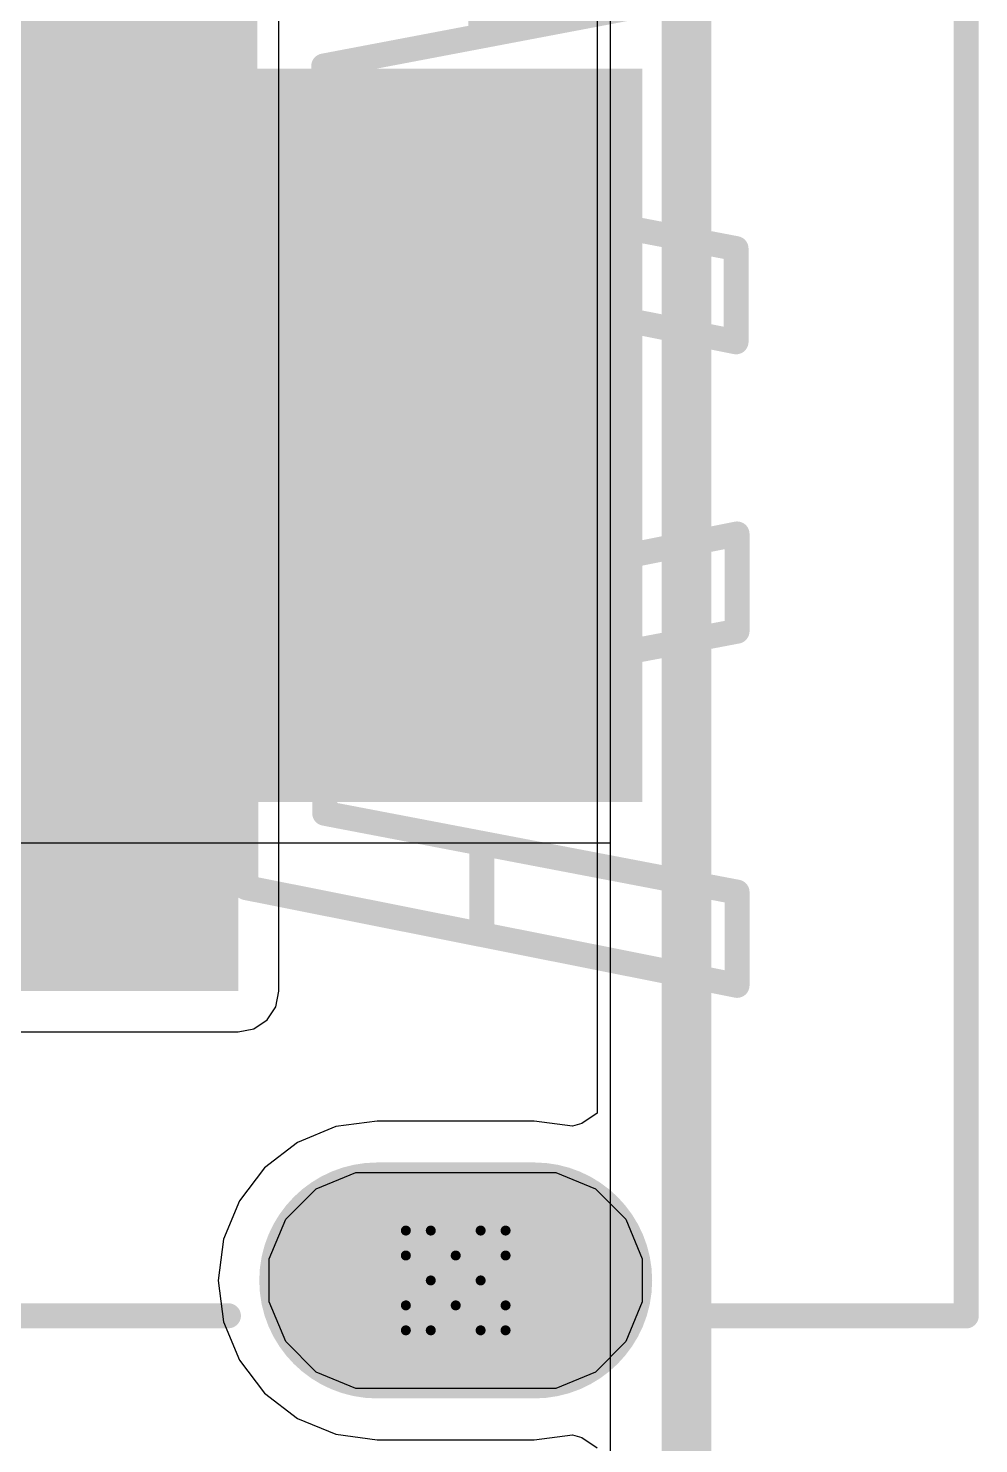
# Model space of a CAD drawing. Header units: inches. Extents: x -7 to 5163, y -3 to 5149.
# Drawn here: x 193.65 to 198.49, y 140.65 to 147.85 of the extents above; entities that cross this region are included whole.
import ezdxf

# ---------------------------------------------------------------- set-up
doc = ezdxf.new("R2010")
doc.units = ezdxf.units.IN
for name, color, linetype in [('Board Outline', 216, 'Continuous'), ('Bottom Layer', 5, 'Continuous'), ('Bottom Solder', 6, 'Continuous'), ('Drill Drawing', 1, 'Continuous'), ('GND', 76, 'Continuous'), ('Multi-Layer', 9, 'Continuous'), ('Pad Holes', 156, 'Continuous'), ('PWR', 16, 'Continuous'), ('Top Layer', 1, 'Continuous'), ('Top Overlay', 2, 'Continuous'), ('Top Paste', 8, 'Continuous'), ('Top Solder', 216, 'Continuous')]:
    doc.layers.add(name, color=color, linetype=linetype)

# ---------------------------------------------------------------- blocks, each defined once
blk = doc.blocks.new('TYPE_C_6P_64')
at = {"layer": 'Bottom Layer'}
h = blk.add_hatch(color=5, dxfattribs=at)
edge = h.paths.add_edge_path()
edge.add_arc((0, -4.2), 0.55, 180, 360)
edge.add_line((0.55, -4.2), (0.55, -3.4))
edge.add_arc((0, -3.4), 0.55, 0, 180)
edge.add_line((-0.55, -3.4), (-0.55, -4.2))
at = {"layer": 'Bottom Solder'}
h = blk.add_hatch(color=6, dxfattribs=at)
edge = h.paths.add_edge_path()
edge.add_arc((0, -4.2), 0.6008, 180, 360)
edge.add_line((0.6008, -4.2), (0.6008, -3.4))
edge.add_arc((0, -3.4), 0.6008, 0, 180)
edge.add_line((-0.6008, -3.4), (-0.6008, -4.2))
at = {"layer": 'GND'}
h = blk.add_hatch(color=76, dxfattribs=at)
edge = h.paths.add_edge_path()
edge.add_arc((0, -4.2), 0.55, 180, 360)
edge.add_line((0.55, -4.2), (0.55, -3.4))
edge.add_arc((0, -3.4), 0.55, 0, 180)
edge.add_line((-0.55, -3.4), (-0.55, -4.2))
at = {"layer": 'Multi-Layer'}
h = blk.add_hatch(color=9, dxfattribs=at)
edge = h.paths.add_edge_path()
edge.add_arc((0, -4.2), 0.55, 180, 360)
edge.add_line((0.55, -4.2), (0.55, -3.4))
edge.add_arc((0, -3.4), 0.55, 0, 180)
edge.add_line((-0.55, -3.4), (-0.55, -4.2))
at = {"layer": 'Pad Holes'}
h = blk.add_hatch(color=7, dxfattribs=at)
edge = h.paths.add_edge_path()
edge.add_arc((0, -4.2), 0.35, 180, 360)
edge.add_line((0.35, -4.2), (0.35, -3.4))
edge.add_arc((0, -3.4), 0.35, 0, 180)
edge.add_line((-0.35, -3.4), (-0.35, -4.2))
at = {"layer": 'PWR'}
h = blk.add_hatch(color=16, dxfattribs=at)
edge = h.paths.add_edge_path()
edge.add_arc((0, -4.2), 0.55, 180, 360)
edge.add_line((0.55, -4.2), (0.55, -3.4))
edge.add_arc((0, -3.4), 0.55, 0, 180)
edge.add_line((-0.55, -3.4), (-0.55, -4.2))
at = {"layer": 'Top Layer'}
h = blk.add_hatch(color=1, dxfattribs=at)
edge = h.paths.add_edge_path()
edge.add_arc((0, -4.2), 0.55, 180, 360)
edge.add_line((0.55, -4.2), (0.55, -3.4))
edge.add_arc((0, -3.4), 0.55, 0, 180)
edge.add_line((-0.55, -3.4), (-0.55, -4.2))
at = {"layer": 'Top Solder'}
h = blk.add_hatch(color=216, dxfattribs=at)
edge = h.paths.add_edge_path()
edge.add_arc((0, -4.2), 0.6008, 180, 360)
edge.add_line((0.6008, -4.2), (0.6008, -3.4))
edge.add_arc((0, -3.4), 0.6008, 0, 180)
edge.add_line((-0.6008, -3.4), (-0.6008, -4.2))
at = {"layer": 'Top Overlay'}
for points in [[(-0.18, -1.2, 0.127, 0.127, 0), (-0.18, -2.6423, 0.127, 0.127, 0)], [(5.277, -2.7263, 0.127, 0.127, 0), (4.7791, -5.2282, 0.127, 0.127, 0)], [(5.277, -2.7263, 0.127, 0.127, 0), (6.5774, -2.7263, 0.127, 0.127, 0)], [(2.0002, -2.7314, 0.127, 0.127, 0), (1.5023, -5.2333, 0.127, 0.127, 0)], [(2.0002, -2.7314, 0.127, 0.127, 0), (3.3007, -2.7314, 0.127, 0.127, 0)], [(3.3007, -2.7314, 0.127, 0.127, 0), (3.801, -5.2333, 0.127, 0.127, 0)], [(2.3786, -3.1327, 0.127, 0.127, 0), (1.9773, -5.2333, 0.127, 0.127, 0)], [(2.3786, -3.1327, 0.127, 0.127, 0), (2.907, -3.1327, 0.127, 0.127, 0)], [(2.907, -3.1327, 0.127, 0.127, 0), (3.3057, -5.2333, 0.127, 0.127, 0)], [(5.6554, -3.1276, 0.127, 0.127, 0), (5.2541, -5.2282, 0.127, 0.127, 0)], [(5.6554, -3.1276, 0.127, 0.127, 0), (6.1837, -3.1276, 0.127, 0.127, 0)], [(6.1837, -3.1276, 0.127, 0.127, 0), (6.5825, -5.2282, 0.127, 0.127, 0)], [(1.8021, -3.9328, 0.127, 0.127, 0), (2.2008, -3.9328, 0.127, 0.127, 0)], [(3.1014, -3.9325, 0.127, 0.127, 0), (3.5014, -3.9325, 0.127, 0.127, 0)], [(5.0788, -3.9277, 0.127, 0.127, 0), (5.4776, -3.9277, 0.127, 0.127, 0)], [(6.3782, -3.9274, 0.127, 0.127, 0), (6.7782, -3.9274, 0.127, 0.127, 0)], [(-0.1807, -4.9784, 0.127, 0.127, 0), (-0.1807, -6.4008, 0.127, 0.127, 0)], [(-0.1807, -4.9784, 0.127, 0.127, 0), (-0.1807, -5.0012, 0.127, 0.127, 0)], [(1.5023, -5.2333, 0.127, 0.127, 0), (1.9773, -5.2333, 0.127, 0.127, 0)], [(3.3057, -5.2333, 0.127, 0.127, 0), (3.801, -5.2333, 0.127, 0.127, 0)], [(4.7791, -5.2282, 0.127, 0.127, 0), (5.2541, -5.2282, 0.127, 0.127, 0)], [(-0.1807, -6.4008, 0.127, 0.127, 0), (8.821, -6.4008, 0.127, 0.127, 0)]]:
    blk.add_lwpolyline(points, format="xyseb", dxfattribs=at)
for points in [[(-0.2117, -2.6423, 0.0635, 0.0635, 1), (-0.1482, -2.6423, 0.0635, 0.0635, 1)], [(5.2452, -2.7263, 0.0635, 0.0635, 1), (5.3087, -2.7263, 0.0635, 0.0635, 1)], [(5.2452, -2.7263, 0.0635, 0.0635, 1), (5.3087, -2.7263, 0.0635, 0.0635, 1)], [(1.9684, -2.7314, 0.0635, 0.0635, 1), (2.0319, -2.7314, 0.0635, 0.0635, 1)], [(1.9684, -2.7314, 0.0635, 0.0635, 1), (2.0319, -2.7314, 0.0635, 0.0635, 1)], [(3.2689, -2.7314, 0.0635, 0.0635, 1), (3.3324, -2.7314, 0.0635, 0.0635, 1)], [(3.2689, -2.7314, 0.0635, 0.0635, 1), (3.3324, -2.7314, 0.0635, 0.0635, 1)], [(2.3469, -3.1327, 0.0635, 0.0635, 1), (2.4104, -3.1327, 0.0635, 0.0635, 1)], [(2.3469, -3.1327, 0.0635, 0.0635, 1), (2.4104, -3.1327, 0.0635, 0.0635, 1)], [(2.8752, -3.1327, 0.0635, 0.0635, 1), (2.9387, -3.1327, 0.0635, 0.0635, 1)], [(2.8752, -3.1327, 0.0635, 0.0635, 1), (2.9387, -3.1327, 0.0635, 0.0635, 1)], [(5.6237, -3.1276, 0.0635, 0.0635, 1), (5.6872, -3.1276, 0.0635, 0.0635, 1)], [(5.6237, -3.1276, 0.0635, 0.0635, 1), (5.6872, -3.1276, 0.0635, 0.0635, 1)], [(6.152, -3.1276, 0.0635, 0.0635, 1), (6.2155, -3.1276, 0.0635, 0.0635, 1)], [(6.152, -3.1276, 0.0635, 0.0635, 1), (6.2155, -3.1276, 0.0635, 0.0635, 1)], [(1.7703, -3.9328, 0.0635, 0.0635, 1), (1.8338, -3.9328, 0.0635, 0.0635, 1)], [(2.1691, -3.9328, 0.0635, 0.0635, 1), (2.2326, -3.9328, 0.0635, 0.0635, 1)], [(3.0697, -3.9325, 0.0635, 0.0635, 1), (3.1332, -3.9325, 0.0635, 0.0635, 1)], [(3.4697, -3.9325, 0.0635, 0.0635, 1), (3.5332, -3.9325, 0.0635, 0.0635, 1)], [(5.0471, -3.9277, 0.0635, 0.0635, 1), (5.1106, -3.9277, 0.0635, 0.0635, 1)], [(5.4459, -3.9277, 0.0635, 0.0635, 1), (5.5094, -3.9277, 0.0635, 0.0635, 1)], [(6.3464, -3.9274, 0.0635, 0.0635, 1), (6.4099, -3.9274, 0.0635, 0.0635, 1)], [(-0.2125, -4.9784, 0.0635, 0.0635, 1), (-0.149, -4.9784, 0.0635, 0.0635, 1)], [(-0.2125, -4.9784, 0.0635, 0.0635, 1), (-0.149, -4.9784, 0.0635, 0.0635, 1)], [(-0.2125, -5.0012, 0.0635, 0.0635, 1), (-0.149, -5.0012, 0.0635, 0.0635, 1)], [(1.4706, -5.2333, 0.0635, 0.0635, 1), (1.5341, -5.2333, 0.0635, 0.0635, 1)], [(1.4706, -5.2333, 0.0635, 0.0635, 1), (1.5341, -5.2333, 0.0635, 0.0635, 1)], [(1.9456, -5.2333, 0.0635, 0.0635, 1), (2.0091, -5.2333, 0.0635, 0.0635, 1)], [(1.9456, -5.2333, 0.0635, 0.0635, 1), (2.0091, -5.2333, 0.0635, 0.0635, 1)], [(3.274, -5.2333, 0.0635, 0.0635, 1), (3.3375, -5.2333, 0.0635, 0.0635, 1)], [(3.274, -5.2333, 0.0635, 0.0635, 1), (3.3375, -5.2333, 0.0635, 0.0635, 1)], [(3.7693, -5.2333, 0.0635, 0.0635, 1), (3.8328, -5.2333, 0.0635, 0.0635, 1)], [(3.7693, -5.2333, 0.0635, 0.0635, 1), (3.8328, -5.2333, 0.0635, 0.0635, 1)], [(4.7474, -5.2282, 0.0635, 0.0635, 1), (4.8109, -5.2282, 0.0635, 0.0635, 1)], [(4.7474, -5.2282, 0.0635, 0.0635, 1), (4.8109, -5.2282, 0.0635, 0.0635, 1)], [(5.2223, -5.2282, 0.0635, 0.0635, 1), (5.2858, -5.2282, 0.0635, 0.0635, 1)], [(5.2223, -5.2282, 0.0635, 0.0635, 1), (5.2858, -5.2282, 0.0635, 0.0635, 1)], [(-0.2125, -6.4008, 0.0635, 0.0635, 1), (-0.149, -6.4008, 0.0635, 0.0635, 1)], [(-0.2125, -6.4008, 0.0635, 0.0635, 1), (-0.149, -6.4008, 0.0635, 0.0635, 1)]]:
    blk.add_lwpolyline(points, format="xyseb", close=True, dxfattribs=at)
at = {"layer": 'Top Paste'}
for p, q in [((-0.3115, -2.9338), (-0.1093, -2.8501)), ((-0.1093, -2.8501), (0.1095, -2.8501)), ((0.1095, -2.8501), (0.3117, -2.9338)), ((-0.4662, -3.0885), (-0.3115, -2.9338)), ((0.3117, -2.9338), (0.4664, -3.0885)), ((-0.5499, -3.2907), (-0.4662, -3.0885)), ((0.4664, -3.0885), (0.5501, -3.2907)), ((-0.5499, -3.4001), (-0.5499, -3.2907)), ((0.5501, -3.2907), (0.5501, -3.4001)), ((-0.5499, -4.2001), (-0.5499, -3.4001)), ((0.5501, -3.4001), (0.5501, -3.4001)), ((0.5501, -3.4001), (0.5501, -4.2001)), ((-0.5499, -4.3095), (-0.5499, -4.2001)), ((-0.5499, -4.2001), (-0.5499, -4.2001)), ((0.5501, -4.2001), (0.5501, -4.3095)), ((-0.4662, -4.5116), (-0.5499, -4.3095)), ((0.5501, -4.3095), (0.4664, -4.5116)), ((-0.3115, -4.6663), (-0.4662, -4.5116)), ((0.4664, -4.5116), (0.3117, -4.6663)), ((-0.1093, -4.7501), (-0.3115, -4.6663)), ((0.3117, -4.6663), (0.1095, -4.7501)), ((0.1095, -4.7501), (-0.1093, -4.7501))]:
    blk.add_line(p, q, dxfattribs=at)

msp = doc.modelspace()

# ---------------------------------------------------------------- hatches: boundary and pattern name
at = {"layer": 'Bottom Layer'}
msp.add_hatch(color=5, dxfattribs=at).paths.add_polyline_path([(187.5028, 142.9512), (194.7164, 142.9512), (194.7164, 148.9011), (187.5028, 148.9011)])
at = {"layer": 'Top Layer'}
for points in [[(187.9092, 146.948), (196.774, 146.948), (196.774, 147.648), (187.9092, 147.648)], [(192.6336, 143.9136), (196.774, 143.9136), (196.774, 147.648), (192.6336, 147.648)], [(187.9092, 143.9136), (196.774, 143.9136), (196.774, 144.648), (187.9092, 144.648)]]:
    msp.add_hatch(color=1, dxfattribs=at).paths.add_polyline_path(points)

# ---------------------------------------------------------------- linework, layer by layer
at = {"layer": 'Board Outline'}
msp.add_lwpolyline([(197, 1.6287, 0.254, 0.254, 0), (197, 152.622, 0.254, 0.254, 0)], format="xyseb", dxfattribs=at)
at = {"layer": 'Bottom Layer'}
for p, q in [((196.6115, 152.622), (196.6115, 1.6287)), ((194.9236, 142.9512), (194.9236, 148.9011)), ((194.9078, 142.8719), (194.9236, 142.9512)), ((194.8629, 142.8047), (194.9078, 142.8719)), ((194.7957, 142.7598), (194.8629, 142.8047)), ((187.5028, 142.744), (194.7164, 142.744)), ((194.7164, 142.744), (194.7957, 142.7598))]:
    msp.add_line(p, q, dxfattribs=at)
at = {"layer": 'Drill Drawing'}
for points in [[(195.57, 141.605, 0.0508, 0.0508, 0), (195.57, 141.732, 0.0508, 0.0508, 0)], [(195.57, 141.732, 0.0508, 0.0508, 0), (195.697, 141.732, 0.0508, 0.0508, 0)], [(195.697, 141.732, 0.0508, 0.0508, 0), (195.824, 141.605, 0.0508, 0.0508, 0)], [(195.824, 141.605, 0.0508, 0.0508, 0), (195.951, 141.732, 0.0508, 0.0508, 0)], [(195.951, 141.732, 0.0508, 0.0508, 0), (196.078, 141.732, 0.0508, 0.0508, 0)], [(196.078, 141.605, 0.0508, 0.0508, 0), (196.078, 141.732, 0.0508, 0.0508, 0)], [(195.57, 141.605, 0.0508, 0.0508, 0), (195.697, 141.478, 0.0508, 0.0508, 0)], [(195.951, 141.478, 0.0508, 0.0508, 0), (196.078, 141.605, 0.0508, 0.0508, 0)], [(195.57, 141.351, 0.0508, 0.0508, 0), (195.697, 141.478, 0.0508, 0.0508, 0)], [(195.951, 141.478, 0.0508, 0.0508, 0), (196.078, 141.351, 0.0508, 0.0508, 0)], [(195.57, 141.224, 0.0508, 0.0508, 0), (195.57, 141.351, 0.0508, 0.0508, 0)], [(195.697, 141.224, 0.0508, 0.0508, 0), (195.824, 141.351, 0.0508, 0.0508, 0)], [(195.824, 141.351, 0.0508, 0.0508, 0), (195.951, 141.224, 0.0508, 0.0508, 0)], [(196.078, 141.224, 0.0508, 0.0508, 0), (196.078, 141.351, 0.0508, 0.0508, 0)], [(195.57, 141.224, 0.0508, 0.0508, 0), (195.697, 141.224, 0.0508, 0.0508, 0)], [(195.951, 141.224, 0.0508, 0.0508, 0), (196.078, 141.224, 0.0508, 0.0508, 0)]]:
    msp.add_lwpolyline(points, format="xyseb", dxfattribs=at)
for points in [[(195.5573, 141.732, 0.0254, 0.0254, 1), (195.5827, 141.732, 0.0254, 0.0254, 1)], [(195.5573, 141.732, 0.0254, 0.0254, 1), (195.5827, 141.732, 0.0254, 0.0254, 1)], [(195.6843, 141.732, 0.0254, 0.0254, 1), (195.7097, 141.732, 0.0254, 0.0254, 1)], [(195.6843, 141.732, 0.0254, 0.0254, 1), (195.7097, 141.732, 0.0254, 0.0254, 1)], [(195.9383, 141.732, 0.0254, 0.0254, 1), (195.9637, 141.732, 0.0254, 0.0254, 1)], [(195.9383, 141.732, 0.0254, 0.0254, 1), (195.9637, 141.732, 0.0254, 0.0254, 1)], [(196.0653, 141.732, 0.0254, 0.0254, 1), (196.0907, 141.732, 0.0254, 0.0254, 1)], [(196.0653, 141.732, 0.0254, 0.0254, 1), (196.0907, 141.732, 0.0254, 0.0254, 1)], [(195.5573, 141.605, 0.0254, 0.0254, 1), (195.5827, 141.605, 0.0254, 0.0254, 1)], [(195.5573, 141.605, 0.0254, 0.0254, 1), (195.5827, 141.605, 0.0254, 0.0254, 1)], [(195.8113, 141.605, 0.0254, 0.0254, 1), (195.8367, 141.605, 0.0254, 0.0254, 1)], [(195.8113, 141.605, 0.0254, 0.0254, 1), (195.8367, 141.605, 0.0254, 0.0254, 1)], [(196.0653, 141.605, 0.0254, 0.0254, 1), (196.0907, 141.605, 0.0254, 0.0254, 1)], [(196.0653, 141.605, 0.0254, 0.0254, 1), (196.0907, 141.605, 0.0254, 0.0254, 1)], [(195.6843, 141.478, 0.0254, 0.0254, 1), (195.7097, 141.478, 0.0254, 0.0254, 1)], [(195.6843, 141.478, 0.0254, 0.0254, 1), (195.7097, 141.478, 0.0254, 0.0254, 1)], [(195.9383, 141.478, 0.0254, 0.0254, 1), (195.9637, 141.478, 0.0254, 0.0254, 1)], [(195.9383, 141.478, 0.0254, 0.0254, 1), (195.9637, 141.478, 0.0254, 0.0254, 1)], [(195.5573, 141.351, 0.0254, 0.0254, 1), (195.5827, 141.351, 0.0254, 0.0254, 1)], [(195.5573, 141.351, 0.0254, 0.0254, 1), (195.5827, 141.351, 0.0254, 0.0254, 1)], [(195.8113, 141.351, 0.0254, 0.0254, 1), (195.8367, 141.351, 0.0254, 0.0254, 1)], [(195.8113, 141.351, 0.0254, 0.0254, 1), (195.8367, 141.351, 0.0254, 0.0254, 1)], [(196.0653, 141.351, 0.0254, 0.0254, 1), (196.0907, 141.351, 0.0254, 0.0254, 1)], [(196.0653, 141.351, 0.0254, 0.0254, 1), (196.0907, 141.351, 0.0254, 0.0254, 1)], [(195.5573, 141.224, 0.0254, 0.0254, 1), (195.5827, 141.224, 0.0254, 0.0254, 1)], [(195.5573, 141.224, 0.0254, 0.0254, 1), (195.5827, 141.224, 0.0254, 0.0254, 1)], [(195.6843, 141.224, 0.0254, 0.0254, 1), (195.7097, 141.224, 0.0254, 0.0254, 1)], [(195.6843, 141.224, 0.0254, 0.0254, 1), (195.7097, 141.224, 0.0254, 0.0254, 1)], [(195.9383, 141.224, 0.0254, 0.0254, 1), (195.9637, 141.224, 0.0254, 0.0254, 1)], [(195.9383, 141.224, 0.0254, 0.0254, 1), (195.9637, 141.224, 0.0254, 0.0254, 1)], [(196.0653, 141.224, 0.0254, 0.0254, 1), (196.0907, 141.224, 0.0254, 0.0254, 1)], [(196.0653, 141.224, 0.0254, 0.0254, 1), (196.0907, 141.224, 0.0254, 0.0254, 1)]]:
    msp.add_lwpolyline(points, format="xyseb", close=True, dxfattribs=at)
at = {"layer": 'GND'}
msp.add_line((196.6115, 152.622), (196.6115, 1.6287), dxfattribs=at)
at = {"layer": 'PWR'}
for p, q in [((196.5452, 149.2665), (196.5452, 142.3295)), ((195.424, 142.2889), (195.2141, 142.2613)), ((196.224, 142.2889), (195.424, 142.2889)), ((196.4182, 142.2634), (196.224, 142.2889)), ((196.4667, 142.2771), (196.4182, 142.2634)), ((196.5452, 142.3295), (196.4667, 142.2771)), ((195.2141, 142.2613), (195.0185, 142.1803)), ((195.0185, 142.1803), (194.8506, 142.0514)), ((194.8506, 142.0514), (194.7217, 141.8835)), ((194.7217, 141.8835), (194.6407, 141.6879)), ((194.6407, 141.6879), (194.6131, 141.478)), ((194.6131, 141.478), (194.6407, 141.2681)), ((194.6407, 141.2681), (194.7217, 141.0725)), ((194.7217, 141.0725), (194.8506, 140.9046)), ((194.8506, 140.9046), (195.0185, 140.7757)), ((195.0185, 140.7757), (195.2141, 140.6947)), ((195.2141, 140.6947), (195.424, 140.6671)), ((196.224, 140.6671), (196.4182, 140.6926)), ((196.4182, 140.6926), (196.4667, 140.6789)), ((196.4667, 140.6789), (196.5452, 140.6265)), ((195.424, 140.6671), (196.224, 140.6671))]:
    msp.add_line(p, q, dxfattribs=at)
at = {"layer": 'Top Layer'}
for p, q in [((187.2996, 143.7064), (196.6115, 143.7064)), ((196.6115, 143.7064), (196.6115, 1.6287))]:
    msp.add_line(p, q, dxfattribs=at)

# ---------------------------------------------------------------- block references
at = {"rotation": 90}
msp.add_blockref('TYPE_C_6P_64', (192.024, 141.478), dxfattribs=at)

doc.saveas('drawing.dxf')
